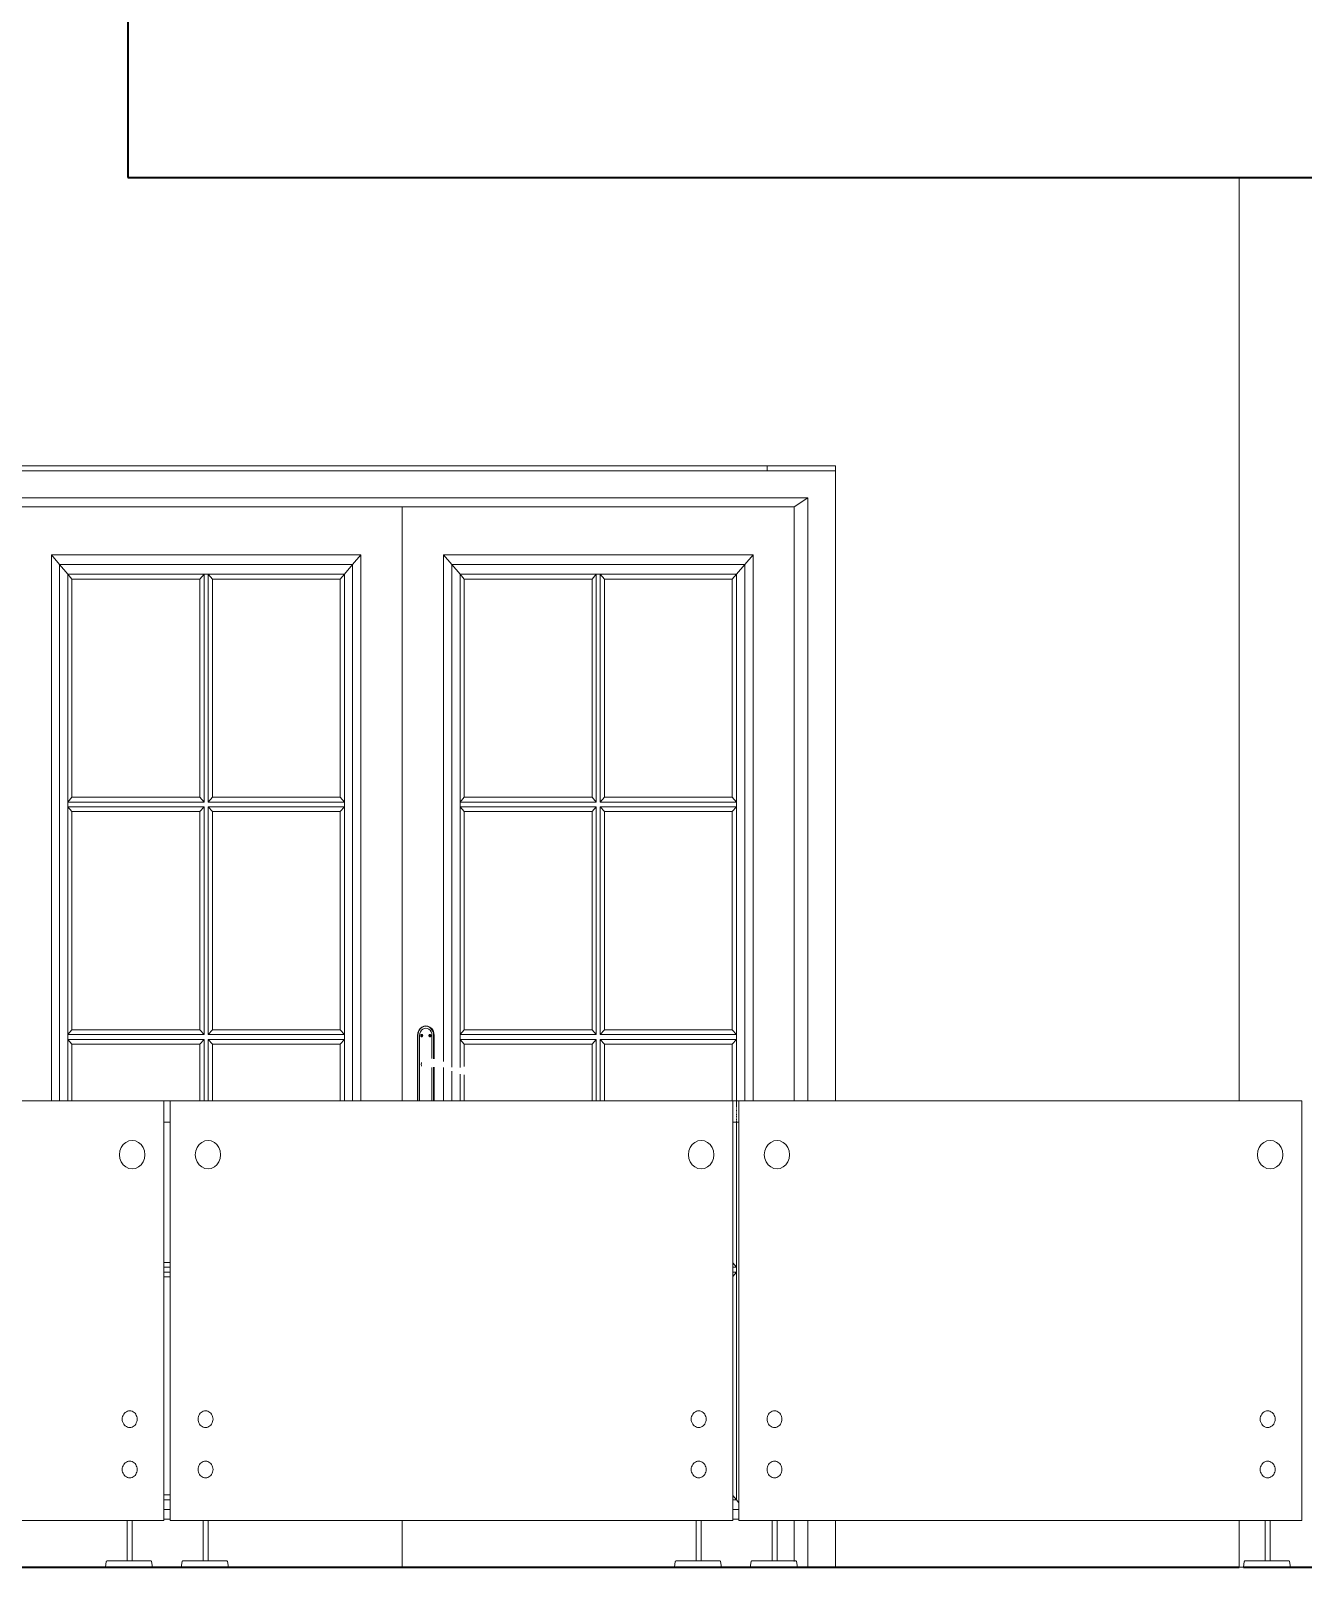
# Model space of a CAD drawing. Header units: inches. Extents: x 136316 to 155547, y -21384 to -17606.
# Drawn here: x 155107.8 to 155204.9, y -20323.5 to -20206.3 of the extents above; entities that cross this region are included whole.
import ezdxf

# ---------------------------------------------------------------- set-up
doc = ezdxf.new("R2010")
doc.units = ezdxf.units.IN
doc.header["$LTSCALE"] = 0.5
doc.header["$MEASUREMENT"] = 0
for name, color, linetype, lineweight in [('PARAPET', 50, 'Continuous', 13), ('wall', 1, 'Continuous', 40), ('window', 4, 'Continuous', 13)]:
    doc.layers.add(name, color=color, linetype=linetype, lineweight=lineweight)

msp = doc.modelspace()

# ---------------------------------------------------------------- linework, layer by layer
at = {"layer": 'PARAPET'}
msp.add_line((155200.03, -20287.93), (155200.03, -20217.52), dxfattribs=at)
at = {"layer": 'wall'}
for p, q in [((155115.26, -20203.52), (155115.26, -20217.52)), ((155115.26, -20217.52), (155350.26, -20217.52)), ((155106.27, -20323.52), (155113.54, -20323.52)), ((155113.54, -20323.52), (155122.93, -20323.52)), ((155122.93, -20323.52), (155136.18, -20323.52)), ((155136.18, -20323.52), (155156.94, -20323.52)), ((155156.94, -20323.52), (155166.33, -20323.52)), ((155166.33, -20323.52), (155167.11, -20323.52)), ((155167.11, -20323.52), (155169.22, -20323.52)), ((155169.22, -20323.52), (155200.03, -20323.52)), ((155200.34, -20323.52), (155217.85, -20323.52)), ((155203.94, -20323.52), (155205.03, -20323.52))]:
    msp.add_line(p, q, dxfattribs=at)
at = {"layer": 'window'}
for p, q in [((155073.22, -20239.52), (155169.22, -20239.52)), ((155073.22, -20239.88), (155169.22, -20239.88)), ((155164.03, -20239.88), (155164.03, -20239.52)), ((155169.22, -20239.88), (155169.22, -20239.52)), ((155169.22, -20287.93), (155169.22, -20239.88)), ((155167.11, -20241.94), (155075.34, -20241.94)), ((155076.36, -20242.63), (155166.09, -20242.63)), ((155136.18, -20287.93), (155136.18, -20242.63)), ((155167.11, -20241.94), (155166.09, -20242.63)), ((155166.09, -20242.63), (155166.09, -20287.93)), ((155167.11, -20287.93), (155167.11, -20241.94)), ((155109.42, -20246.3), (155109.42, -20287.93)), ((155133.03, -20246.3), (155109.42, -20246.3)), ((155109.42, -20246.3), (155110.05, -20247.04)), ((155133.03, -20246.3), (155132.4, -20247.04)), ((155133.03, -20287.93), (155133.03, -20246.3)), ((155139.33, -20246.3), (155139.33, -20284.95)), ((155162.94, -20246.3), (155139.33, -20246.3)), ((155139.33, -20246.3), (155139.96, -20247.04)), ((155162.94, -20246.3), (155162.31, -20247.04)), ((155162.94, -20287.93), (155162.94, -20246.3)), ((155110.05, -20247.04), (155110.05, -20287.93)), ((155132.4, -20247.04), (155110.05, -20247.04)), ((155110.05, -20247.04), (155110.68, -20247.77)), ((155132.4, -20247.04), (155131.77, -20247.77)), ((155132.4, -20247.04), (155132.4, -20287.93)), ((155139.96, -20247.04), (155139.96, -20285.37)), ((155162.31, -20247.04), (155139.96, -20247.04)), ((155139.96, -20247.04), (155140.59, -20247.77)), ((155162.31, -20247.04), (155161.68, -20247.77)), ((155162.31, -20247.04), (155162.31, -20287.93)), ((155110.68, -20247.77), (155110.68, -20287.93)), ((155110.68, -20247.77), (155131.77, -20247.77)), ((155110.99, -20248.14), (155110.68, -20247.77)), ((155110.99, -20248.14), (155110.99, -20264.78)), ((155120.75, -20248.14), (155110.99, -20248.14)), ((155120.75, -20248.14), (155121.07, -20247.77)), ((155120.75, -20264.78), (155120.75, -20248.14)), ((155121.07, -20247.77), (155121.07, -20265.15)), ((155121.38, -20265.15), (155121.38, -20247.77)), ((155121.38, -20247.77), (155121.7, -20248.14)), ((155131.46, -20248.14), (155121.7, -20248.14)), ((155121.7, -20248.14), (155121.7, -20264.78)), ((155131.46, -20248.14), (155131.77, -20247.77)), ((155131.46, -20264.78), (155131.46, -20248.14)), ((155131.77, -20287.93), (155131.77, -20247.77)), ((155140.59, -20247.77), (155140.59, -20285.4)), ((155140.59, -20247.77), (155161.68, -20247.77)), ((155140.9, -20248.14), (155140.59, -20247.77)), ((155140.9, -20248.14), (155140.9, -20264.78)), ((155150.66, -20248.14), (155140.9, -20248.14)), ((155150.66, -20248.14), (155150.97, -20247.77)), ((155150.66, -20264.78), (155150.66, -20248.14)), ((155150.97, -20247.77), (155150.97, -20265.15)), ((155151.29, -20265.15), (155151.29, -20247.77)), ((155151.29, -20247.77), (155151.6, -20248.14)), ((155161.36, -20248.14), (155151.6, -20248.14)), ((155151.6, -20248.14), (155151.6, -20264.78)), ((155161.36, -20248.14), (155161.68, -20247.77)), ((155161.36, -20264.78), (155161.36, -20248.14)), ((155161.68, -20287.94), (155161.68, -20247.77)), ((155110.68, -20265.15), (155110.99, -20264.78)), ((155121.07, -20265.15), (155110.68, -20265.15)), ((155110.99, -20264.78), (155120.75, -20264.78)), ((155121.07, -20265.15), (155120.75, -20264.78)), ((155121.7, -20264.78), (155121.38, -20265.15)), ((155131.77, -20265.15), (155121.38, -20265.15)), ((155121.7, -20264.78), (155131.46, -20264.78)), ((155131.46, -20264.78), (155131.77, -20265.15)), ((155140.59, -20265.15), (155140.9, -20264.78)), ((155150.97, -20265.15), (155140.59, -20265.15)), ((155140.9, -20264.78), (155150.66, -20264.78)), ((155150.97, -20265.15), (155150.66, -20264.78)), ((155151.6, -20264.78), (155151.29, -20265.15)), ((155161.68, -20265.15), (155151.29, -20265.15)), ((155151.6, -20264.78), (155161.36, -20264.78)), ((155161.36, -20264.78), (155161.68, -20265.15)), ((155110.68, -20265.51), (155121.07, -20265.51)), ((155110.99, -20265.88), (155110.68, -20265.51)), ((155120.75, -20265.88), (155110.99, -20265.88)), ((155110.99, -20265.88), (155110.99, -20282.52)), ((155120.75, -20265.88), (155121.07, -20265.51)), ((155120.75, -20282.52), (155120.75, -20265.88)), ((155121.07, -20265.51), (155121.07, -20282.89)), ((155121.38, -20282.89), (155121.38, -20265.51)), ((155121.38, -20265.51), (155131.77, -20265.51)), ((155121.38, -20265.51), (155121.7, -20265.88)), ((155121.7, -20265.88), (155121.7, -20282.52)), ((155131.46, -20265.88), (155121.7, -20265.88)), ((155131.77, -20265.51), (155131.46, -20265.88)), ((155131.46, -20282.52), (155131.46, -20265.88)), ((155140.59, -20265.51), (155150.97, -20265.51)), ((155140.9, -20265.88), (155140.59, -20265.51)), ((155150.66, -20265.88), (155140.9, -20265.88)), ((155140.9, -20265.88), (155140.9, -20282.52)), ((155150.66, -20265.88), (155150.97, -20265.51)), ((155150.66, -20282.52), (155150.66, -20265.88)), ((155150.97, -20265.51), (155150.97, -20282.89)), ((155151.29, -20282.89), (155151.29, -20265.51)), ((155151.29, -20265.51), (155161.68, -20265.51)), ((155151.29, -20265.51), (155151.6, -20265.88)), ((155151.6, -20265.88), (155151.6, -20282.52)), ((155161.36, -20265.88), (155151.6, -20265.88)), ((155161.68, -20265.51), (155161.36, -20265.88)), ((155161.36, -20282.52), (155161.36, -20265.88)), ((155110.68, -20282.89), (155110.99, -20282.52)), ((155110.99, -20282.52), (155120.75, -20282.52)), ((155121.07, -20282.89), (155120.75, -20282.52)), ((155121.7, -20282.52), (155121.38, -20282.89)), ((155121.7, -20282.52), (155131.46, -20282.52)), ((155131.46, -20282.52), (155131.77, -20282.89)), ((155137.35, -20282.95), (155137.37, -20282.76)), ((155137.37, -20282.76), (155137.44, -20282.58)), ((155137.38, -20282.95), (155137.4, -20282.77)), ((155137.4, -20282.77), (155137.46, -20282.6)), ((155137.44, -20282.58), (155137.54, -20282.43)), ((155137.46, -20282.6), (155137.56, -20282.46)), ((155137.51, -20282.96), (155137.53, -20282.81)), ((155137.53, -20282.81), (155137.57, -20282.68)), ((155137.54, -20282.43), (155137.67, -20282.31)), ((155137.56, -20282.46), (155137.68, -20282.35)), ((155137.57, -20282.68), (155137.65, -20282.56)), ((155137.65, -20282.56), (155137.75, -20282.47)), ((155137.67, -20282.31), (155137.82, -20282.24)), ((155137.68, -20282.35), (155137.83, -20282.28)), ((155137.75, -20282.47), (155137.86, -20282.42)), ((155137.82, -20282.24), (155137.98, -20282.22)), ((155137.83, -20282.28), (155137.98, -20282.25)), ((155137.86, -20282.42), (155137.98, -20282.4)), ((155137.98, -20282.22), (155138.14, -20282.24)), ((155137.98, -20282.25), (155138.14, -20282.28)), ((155137.98, -20282.4), (155138.1, -20282.42)), ((155138.1, -20282.42), (155138.22, -20282.47)), ((155138.14, -20282.24), (155138.3, -20282.31)), ((155138.14, -20282.28), (155138.28, -20282.35)), ((155138.22, -20282.47), (155138.31, -20282.56)), ((155138.28, -20282.35), (155138.4, -20282.46)), ((155138.3, -20282.31), (155138.43, -20282.43)), ((155138.31, -20282.56), (155138.39, -20282.68)), ((155138.39, -20282.68), (155138.44, -20282.81)), ((155138.4, -20282.46), (155138.5, -20282.6)), ((155138.43, -20282.43), (155138.53, -20282.58)), ((155138.44, -20282.81), (155138.45, -20282.96)), ((155138.5, -20282.6), (155138.56, -20282.77)), ((155138.53, -20282.58), (155138.59, -20282.76)), ((155138.56, -20282.77), (155138.58, -20282.95)), ((155138.59, -20282.76), (155138.61, -20282.95)), ((155140.59, -20282.89), (155140.9, -20282.52)), ((155140.9, -20282.52), (155150.66, -20282.52)), ((155150.97, -20282.89), (155150.66, -20282.52)), ((155151.6, -20282.52), (155151.29, -20282.89)), ((155151.6, -20282.52), (155161.36, -20282.52)), ((155161.36, -20282.52), (155161.68, -20282.89)), ((155121.07, -20282.89), (155110.68, -20282.89)), ((155110.68, -20283.25), (155121.07, -20283.25)), ((155110.99, -20283.62), (155110.68, -20283.25)), ((155120.75, -20283.62), (155110.99, -20283.62)), ((155110.99, -20283.62), (155110.99, -20287.93)), ((155121.07, -20283.25), (155120.75, -20283.62)), ((155120.75, -20287.93), (155120.75, -20283.62)), ((155121.07, -20283.25), (155121.07, -20287.93)), ((155131.77, -20282.89), (155121.38, -20282.89)), ((155121.38, -20287.93), (155121.38, -20283.25)), ((155121.38, -20283.25), (155131.77, -20283.25)), ((155121.38, -20283.25), (155121.7, -20283.62)), ((155121.7, -20283.62), (155121.7, -20287.93)), ((155131.46, -20283.62), (155121.7, -20283.62)), ((155131.46, -20283.62), (155131.77, -20283.25)), ((155131.46, -20287.93), (155131.46, -20283.62)), ((155137.35, -20287.93), (155137.35, -20282.95)), ((155137.38, -20287.93), (155137.38, -20282.95)), ((155137.51, -20287.93), (155137.51, -20282.96)), ((155137.59, -20282.94), (155137.6, -20282.92)), ((155137.59, -20282.96), (155137.59, -20282.94)), ((155137.59, -20282.99), (155137.59, -20282.96)), ((155137.6, -20283.01), (155137.59, -20282.99)), ((155137.6, -20282.92), (155137.61, -20282.9)), ((155137.61, -20283.03), (155137.6, -20283.01)), ((155137.61, -20282.9), (155137.63, -20282.88)), ((155137.61, -20282.9), (155137.66, -20282.96)), ((155137.67, -20282.96), (155137.61, -20282.9)), ((155137.66, -20282.96), (155137.61, -20283.02)), ((155137.67, -20282.97), (155137.61, -20283.03)), ((155137.63, -20283.04), (155137.61, -20283.03)), ((155137.63, -20282.88), (155137.65, -20282.87)), ((155137.65, -20283.05), (155137.63, -20283.04)), ((155137.65, -20282.87), (155137.67, -20282.87)), ((155137.67, -20283.05), (155137.65, -20283.05)), ((155137.67, -20282.87), (155137.69, -20282.87)), ((155137.72, -20282.9), (155137.67, -20282.96)), ((155137.72, -20282.9), (155137.67, -20282.96)), ((155137.72, -20283.02), (155137.67, -20282.96)), ((155137.67, -20282.97), (155137.72, -20283.03)), ((155137.69, -20283.05), (155137.67, -20283.05)), ((155137.69, -20282.87), (155137.71, -20282.88)), ((155137.71, -20283.04), (155137.69, -20283.05)), ((155137.71, -20282.88), (155137.72, -20282.9)), ((155137.72, -20283.03), (155137.71, -20283.04)), ((155137.72, -20282.9), (155137.73, -20282.92)), ((155137.73, -20283.01), (155137.72, -20283.03)), ((155137.72, -20283.03), (155137.72, -20283.03)), ((155137.73, -20282.92), (155137.74, -20282.94)), ((155137.74, -20282.99), (155137.73, -20283.01)), ((155137.74, -20282.94), (155137.75, -20282.96)), ((155137.75, -20282.96), (155137.74, -20282.99)), ((155138.22, -20282.94), (155138.23, -20282.92)), ((155138.22, -20282.96), (155138.22, -20282.94)), ((155138.22, -20282.99), (155138.22, -20282.96)), ((155138.23, -20283.01), (155138.22, -20282.99)), ((155138.23, -20282.92), (155138.24, -20282.9)), ((155138.24, -20283.02), (155138.23, -20283.01)), ((155138.24, -20282.9), (155138.26, -20282.88)), ((155138.24, -20282.9), (155138.24, -20282.9)), ((155138.24, -20282.9), (155138.29, -20282.96)), ((155138.3, -20282.96), (155138.24, -20282.9)), ((155138.29, -20282.96), (155138.24, -20283.02)), ((155138.3, -20282.97), (155138.24, -20283.03)), ((155138.24, -20283.03), (155138.24, -20283.02)), ((155138.26, -20283.04), (155138.24, -20283.03)), ((155138.26, -20282.88), (155138.28, -20282.87)), ((155138.28, -20283.05), (155138.26, -20283.04)), ((155138.28, -20282.87), (155138.3, -20282.87)), ((155138.3, -20283.05), (155138.28, -20283.05)), ((155138.3, -20282.87), (155138.32, -20282.87)), ((155138.35, -20282.9), (155138.3, -20282.96)), ((155138.35, -20282.9), (155138.3, -20282.96)), ((155138.35, -20283.02), (155138.3, -20282.96)), ((155138.3, -20282.97), (155138.35, -20283.03)), ((155138.32, -20283.05), (155138.3, -20283.05)), ((155138.32, -20282.87), (155138.34, -20282.88)), ((155138.34, -20283.04), (155138.32, -20283.05)), ((155138.34, -20282.88), (155138.35, -20282.9)), ((155138.35, -20283.03), (155138.34, -20283.04)), ((155138.35, -20282.9), (155138.35, -20282.9)), ((155138.35, -20282.9), (155138.36, -20282.92)), ((155138.36, -20283.01), (155138.35, -20283.03)), ((155138.36, -20282.92), (155138.37, -20282.94)), ((155138.37, -20282.99), (155138.36, -20283.01)), ((155138.37, -20282.94), (155138.37, -20282.96)), ((155138.37, -20282.96), (155138.37, -20282.99)), ((155138.45, -20282.96), (155138.45, -20284.72)), ((155138.58, -20282.95), (155138.58, -20284.73)), ((155138.61, -20282.95), (155138.61, -20284.74)), ((155150.97, -20282.89), (155140.59, -20282.89)), ((155140.59, -20283.25), (155150.97, -20283.25)), ((155140.9, -20283.62), (155140.59, -20283.25)), ((155150.66, -20283.62), (155140.9, -20283.62)), ((155140.9, -20283.62), (155140.9, -20285.32)), ((155150.97, -20283.25), (155150.66, -20283.62)), ((155150.66, -20287.93), (155150.66, -20283.62)), ((155150.97, -20283.25), (155150.97, -20287.93)), ((155161.68, -20282.89), (155151.29, -20282.89)), ((155151.29, -20287.93), (155151.29, -20283.25)), ((155151.29, -20283.25), (155161.68, -20283.25)), ((155151.29, -20283.25), (155151.6, -20283.62)), ((155151.6, -20283.62), (155151.6, -20287.93)), ((155161.36, -20283.62), (155151.6, -20283.62)), ((155161.36, -20283.62), (155161.68, -20283.25)), ((155161.36, -20287.93), (155161.36, -20283.62)), ((155137.65, -20285.05), (155137.63, -20285.16)), ((155137.63, -20285.16), (155137.65, -20285.26)), ((155137.66, -20285.02), (155137.65, -20285.05)), ((155137.65, -20285.26), (155137.66, -20285.29)), ((155138.45, -20285.41), (155138.45, -20287.93)), ((155138.58, -20285.37), (155138.58, -20287.93)), ((155138.61, -20285.36), (155138.61, -20287.93)), ((155139.33, -20285.41), (155139.33, -20287.93)), ((155139.96, -20285.69), (155139.96, -20287.93)), ((155140.59, -20285.91), (155140.59, -20287.93)), ((155140.9, -20285.95), (155140.9, -20287.93)), ((155075.07, -20287.93), (155117.99, -20287.93)), ((155117.99, -20287.93), (155117.99, -20319.94)), ((155118.47, -20287.94), (155117.99, -20287.94)), ((155118.47, -20287.93), (155161.39, -20287.93)), ((155118.47, -20319.94), (155118.47, -20287.93)), ((155161.39, -20287.93), (155161.39, -20319.94)), ((155161.87, -20287.94), (155161.39, -20287.94)), ((155161.68, -20288.05), (155161.68, -20287.95)), ((155161.68, -20288.14), (155161.68, -20288.08)), ((155161.68, -20288.26), (155161.68, -20288.18)), ((155161.68, -20288.39), (155161.68, -20288.3)), ((155161.68, -20288.49), (155161.68, -20288.44)), ((155161.68, -20288.59), (155161.68, -20288.54)), ((155161.68, -20288.7), (155161.68, -20288.65)), ((155161.87, -20287.93), (155204.79, -20287.93)), ((155161.87, -20319.94), (155161.87, -20287.93)), ((155204.79, -20287.93), (155204.79, -20319.94)), ((155118.47, -20289.56), (155117.99, -20289.56)), ((155161.87, -20289.56), (155161.39, -20289.56)), ((155161.68, -20288.81), (155161.68, -20288.75)), ((155161.68, -20288.91), (155161.68, -20288.86)), ((155161.68, -20289.06), (155161.68, -20288.96)), ((155161.68, -20289.16), (155161.68, -20289.11)), ((155161.68, -20289.29), (155161.68, -20289.2)), ((155161.68, -20289.4), (155161.68, -20289.33)), ((155161.68, -20289.5), (155161.68, -20289.43)), ((155161.68, -20318.37), (155161.68, -20289.52)), ((155115.1, -20291.11), (155115.34, -20291)), ((155115.34, -20291), (155115.59, -20290.96)), ((155115.84, -20291), (155115.59, -20290.96)), ((155115.84, -20291), (155116.07, -20291.11)), ((155120.89, -20291.11), (155121.12, -20291)), ((155121.12, -20291), (155121.37, -20290.96)), ((155121.62, -20291), (155121.37, -20290.96)), ((155121.62, -20291), (155121.85, -20291.11)), ((155158.5, -20291.11), (155158.74, -20291)), ((155158.74, -20291), (155158.99, -20290.96)), ((155159.24, -20291), (155158.99, -20290.96)), ((155159.24, -20291), (155159.47, -20291.11)), ((155164.29, -20291.11), (155164.52, -20291)), ((155164.52, -20291), (155164.77, -20290.96)), ((155165.02, -20291), (155164.77, -20290.96)), ((155165.02, -20291), (155165.25, -20291.11)), ((155201.9, -20291.11), (155202.14, -20291)), ((155202.14, -20291), (155202.39, -20290.96)), ((155202.64, -20291), (155202.39, -20290.96)), ((155202.64, -20291), (155202.87, -20291.11)), ((155114.65, -20291.76), (155114.62, -20292.05)), ((155114.62, -20292.05), (155114.65, -20292.33)), ((155114.65, -20291.76), (155114.75, -20291.5)), ((155114.75, -20291.5), (155114.9, -20291.28)), ((155114.9, -20291.28), (155115.1, -20291.11)), ((155116.27, -20291.28), (155116.07, -20291.11)), ((155116.27, -20291.28), (155116.42, -20291.5)), ((155116.52, -20291.76), (155116.42, -20291.5)), ((155116.52, -20291.76), (155116.55, -20292.05)), ((155116.52, -20292.33), (155116.55, -20292.05)), ((155120.44, -20291.76), (155120.4, -20292.05)), ((155120.4, -20292.05), (155120.44, -20292.33)), ((155120.44, -20291.76), (155120.53, -20291.5)), ((155120.53, -20291.5), (155120.69, -20291.28)), ((155120.69, -20291.28), (155120.89, -20291.11)), ((155122.05, -20291.28), (155121.85, -20291.11)), ((155122.05, -20291.28), (155122.2, -20291.5)), ((155122.3, -20291.76), (155122.2, -20291.5)), ((155122.3, -20291.76), (155122.33, -20292.05)), ((155122.3, -20292.33), (155122.33, -20292.05)), ((155158.05, -20291.76), (155158.02, -20292.05)), ((155158.02, -20292.05), (155158.05, -20292.33)), ((155158.05, -20291.76), (155158.15, -20291.5)), ((155158.15, -20291.5), (155158.3, -20291.28)), ((155158.3, -20291.28), (155158.5, -20291.11)), ((155159.67, -20291.28), (155159.47, -20291.11)), ((155159.67, -20291.28), (155159.82, -20291.5)), ((155159.92, -20291.76), (155159.82, -20291.5)), ((155159.92, -20291.76), (155159.95, -20292.05)), ((155159.92, -20292.33), (155159.95, -20292.05)), ((155163.84, -20291.76), (155163.8, -20292.05)), ((155163.8, -20292.05), (155163.84, -20292.33)), ((155163.84, -20291.76), (155163.93, -20291.5)), ((155163.93, -20291.5), (155164.09, -20291.28)), ((155164.09, -20291.28), (155164.29, -20291.11)), ((155165.45, -20291.28), (155165.25, -20291.11)), ((155165.45, -20291.28), (155165.6, -20291.5)), ((155165.7, -20291.76), (155165.6, -20291.5)), ((155165.7, -20291.76), (155165.73, -20292.05)), ((155165.7, -20292.33), (155165.73, -20292.05)), ((155201.45, -20291.76), (155201.42, -20292.05)), ((155201.42, -20292.05), (155201.45, -20292.33)), ((155201.45, -20291.76), (155201.55, -20291.5)), ((155201.55, -20291.5), (155201.7, -20291.28)), ((155201.7, -20291.28), (155201.9, -20291.11)), ((155203.07, -20291.28), (155202.87, -20291.11)), ((155203.07, -20291.28), (155203.22, -20291.5)), ((155203.32, -20291.76), (155203.22, -20291.5)), ((155203.32, -20291.76), (155203.35, -20292.05)), ((155203.32, -20292.33), (155203.35, -20292.05)), ((155114.75, -20292.59), (155114.65, -20292.33)), ((155114.9, -20292.81), (155114.75, -20292.59)), ((155114.9, -20292.81), (155115.1, -20292.98)), ((155115.1, -20292.98), (155115.34, -20293.09)), ((155115.34, -20293.09), (155115.59, -20293.13)), ((155115.59, -20293.13), (155115.84, -20293.09)), ((155115.84, -20293.09), (155116.07, -20292.98)), ((155116.07, -20292.98), (155116.27, -20292.81)), ((155116.42, -20292.59), (155116.27, -20292.81)), ((155116.52, -20292.33), (155116.42, -20292.59)), ((155120.53, -20292.59), (155120.44, -20292.33)), ((155120.69, -20292.81), (155120.53, -20292.59)), ((155120.69, -20292.81), (155120.89, -20292.98)), ((155120.89, -20292.98), (155121.12, -20293.09)), ((155121.12, -20293.09), (155121.37, -20293.13)), ((155121.37, -20293.13), (155121.62, -20293.09)), ((155121.62, -20293.09), (155121.85, -20292.98)), ((155121.85, -20292.98), (155122.05, -20292.81)), ((155122.2, -20292.59), (155122.05, -20292.81)), ((155122.3, -20292.33), (155122.2, -20292.59)), ((155158.15, -20292.59), (155158.05, -20292.33)), ((155158.3, -20292.81), (155158.15, -20292.59)), ((155158.3, -20292.81), (155158.5, -20292.98)), ((155158.5, -20292.98), (155158.74, -20293.09)), ((155158.74, -20293.09), (155158.99, -20293.13)), ((155158.99, -20293.13), (155159.24, -20293.09)), ((155159.24, -20293.09), (155159.47, -20292.98)), ((155159.47, -20292.98), (155159.67, -20292.81)), ((155159.82, -20292.59), (155159.67, -20292.81)), ((155159.92, -20292.33), (155159.82, -20292.59)), ((155163.93, -20292.59), (155163.84, -20292.33)), ((155164.09, -20292.81), (155163.93, -20292.59)), ((155164.09, -20292.81), (155164.29, -20292.98)), ((155164.29, -20292.98), (155164.52, -20293.09)), ((155164.52, -20293.09), (155164.77, -20293.13)), ((155164.77, -20293.13), (155165.02, -20293.09)), ((155165.02, -20293.09), (155165.25, -20292.98)), ((155165.25, -20292.98), (155165.45, -20292.81)), ((155165.6, -20292.59), (155165.45, -20292.81)), ((155165.7, -20292.33), (155165.6, -20292.59)), ((155201.55, -20292.59), (155201.45, -20292.33)), ((155201.7, -20292.81), (155201.55, -20292.59)), ((155201.7, -20292.81), (155201.9, -20292.98)), ((155201.9, -20292.98), (155202.14, -20293.09)), ((155202.14, -20293.09), (155202.39, -20293.13)), ((155202.39, -20293.13), (155202.64, -20293.09)), ((155202.64, -20293.09), (155202.87, -20292.98)), ((155202.87, -20292.98), (155203.07, -20292.81)), ((155203.22, -20292.59), (155203.07, -20292.81)), ((155203.32, -20292.33), (155203.22, -20292.59)), ((155117.99, -20300.26), (155118.47, -20300.26)), ((155161.68, -20300.63), (155161.39, -20300.29)), ((155118.47, -20300.63), (155117.99, -20300.63)), ((155117.99, -20301), (155118.47, -20301)), ((155118.47, -20301.36), (155117.99, -20301.36)), ((155161.68, -20300.63), (155161.39, -20300.63)), ((155161.39, -20301), (155161.68, -20301)), ((155161.68, -20301), (155161.39, -20301.33)), ((155114.83, -20312.12), (155114.85, -20312.02)), ((155114.83, -20312.12), (155114.83, -20312.22)), ((155114.89, -20311.93), (155114.85, -20312.02)), ((155114.94, -20311.84), (155114.89, -20311.93)), ((155114.99, -20311.76), (155114.94, -20311.84)), ((155115.06, -20311.7), (155114.99, -20311.76)), ((155115.14, -20311.65), (155115.06, -20311.7)), ((155115.22, -20311.61), (155115.14, -20311.65)), ((155115.22, -20311.61), (155115.31, -20311.58)), ((155115.31, -20311.58), (155115.4, -20311.58)), ((155115.49, -20311.58), (155115.4, -20311.58)), ((155115.57, -20311.61), (155115.49, -20311.58)), ((155115.65, -20311.65), (155115.57, -20311.61)), ((155115.65, -20311.65), (155115.73, -20311.7)), ((155115.8, -20311.76), (155115.73, -20311.7)), ((155115.86, -20311.84), (155115.8, -20311.76)), ((155115.9, -20311.93), (155115.86, -20311.84)), ((155115.94, -20312.02), (155115.9, -20311.93)), ((155115.96, -20312.12), (155115.94, -20312.02)), ((155115.97, -20312.22), (155115.96, -20312.12)), ((155120.62, -20312.12), (155120.61, -20312.22)), ((155120.62, -20312.12), (155120.64, -20312.02)), ((155120.67, -20311.93), (155120.64, -20312.02)), ((155120.72, -20311.84), (155120.67, -20311.93)), ((155120.78, -20311.76), (155120.72, -20311.84)), ((155120.84, -20311.7), (155120.78, -20311.76)), ((155120.92, -20311.65), (155120.84, -20311.7)), ((155121, -20311.61), (155120.92, -20311.65)), ((155121, -20311.61), (155121.09, -20311.58)), ((155121.09, -20311.58), (155121.18, -20311.58)), ((155121.27, -20311.58), (155121.18, -20311.58)), ((155121.36, -20311.61), (155121.27, -20311.58)), ((155121.44, -20311.65), (155121.36, -20311.61)), ((155121.44, -20311.65), (155121.51, -20311.7)), ((155121.58, -20311.76), (155121.51, -20311.7)), ((155121.64, -20311.84), (155121.58, -20311.76)), ((155121.69, -20311.93), (155121.64, -20311.84)), ((155121.72, -20312.02), (155121.69, -20311.93)), ((155121.74, -20312.12), (155121.72, -20312.02)), ((155121.75, -20312.22), (155121.74, -20312.12)), ((155158.23, -20312.12), (155158.25, -20312.02)), ((155158.23, -20312.12), (155158.23, -20312.22)), ((155158.29, -20311.93), (155158.25, -20312.02)), ((155158.34, -20311.84), (155158.29, -20311.93)), ((155158.39, -20311.76), (155158.34, -20311.84)), ((155158.46, -20311.7), (155158.39, -20311.76)), ((155158.54, -20311.65), (155158.46, -20311.7)), ((155158.62, -20311.61), (155158.54, -20311.65)), ((155158.62, -20311.61), (155158.71, -20311.58)), ((155158.71, -20311.58), (155158.8, -20311.58)), ((155158.88, -20311.58), (155158.8, -20311.58)), ((155158.97, -20311.61), (155158.88, -20311.58)), ((155159.05, -20311.65), (155158.97, -20311.61)), ((155159.05, -20311.65), (155159.13, -20311.7)), ((155159.2, -20311.76), (155159.13, -20311.7)), ((155159.26, -20311.84), (155159.2, -20311.76)), ((155159.3, -20311.93), (155159.26, -20311.84)), ((155159.34, -20312.02), (155159.3, -20311.93)), ((155159.36, -20312.12), (155159.34, -20312.02)), ((155159.37, -20312.22), (155159.36, -20312.12)), ((155164.02, -20312.12), (155164.01, -20312.22)), ((155164.02, -20312.12), (155164.04, -20312.02)), ((155164.07, -20311.93), (155164.04, -20312.02)), ((155164.12, -20311.84), (155164.07, -20311.93)), ((155164.18, -20311.76), (155164.12, -20311.84)), ((155164.24, -20311.7), (155164.18, -20311.76)), ((155164.32, -20311.65), (155164.24, -20311.7)), ((155164.4, -20311.61), (155164.32, -20311.65)), ((155164.4, -20311.61), (155164.49, -20311.58)), ((155164.49, -20311.58), (155164.58, -20311.58)), ((155164.67, -20311.58), (155164.58, -20311.58)), ((155164.76, -20311.61), (155164.67, -20311.58)), ((155164.84, -20311.65), (155164.76, -20311.61)), ((155164.84, -20311.65), (155164.91, -20311.7)), ((155164.98, -20311.76), (155164.91, -20311.7)), ((155165.04, -20311.84), (155164.98, -20311.76)), ((155165.09, -20311.93), (155165.04, -20311.84)), ((155165.12, -20312.02), (155165.09, -20311.93)), ((155165.14, -20312.12), (155165.12, -20312.02)), ((155165.15, -20312.22), (155165.14, -20312.12)), ((155201.63, -20312.12), (155201.65, -20312.02)), ((155201.63, -20312.12), (155201.63, -20312.22)), ((155201.69, -20311.93), (155201.65, -20312.02)), ((155201.74, -20311.84), (155201.69, -20311.93)), ((155201.79, -20311.76), (155201.74, -20311.84)), ((155201.86, -20311.7), (155201.79, -20311.76)), ((155201.94, -20311.65), (155201.86, -20311.7)), ((155202.02, -20311.61), (155201.94, -20311.65)), ((155202.02, -20311.61), (155202.11, -20311.58)), ((155202.11, -20311.58), (155202.2, -20311.58)), ((155202.28, -20311.58), (155202.2, -20311.58)), ((155202.37, -20311.61), (155202.28, -20311.58)), ((155202.45, -20311.65), (155202.37, -20311.61)), ((155202.45, -20311.65), (155202.53, -20311.7)), ((155202.6, -20311.76), (155202.53, -20311.7)), ((155202.66, -20311.84), (155202.6, -20311.76)), ((155202.7, -20311.93), (155202.66, -20311.84)), ((155202.74, -20312.02), (155202.7, -20311.93)), ((155202.76, -20312.12), (155202.74, -20312.02)), ((155202.77, -20312.22), (155202.76, -20312.12)), ((155114.83, -20312.22), (155114.83, -20312.32)), ((155114.83, -20312.32), (155114.85, -20312.41)), ((155114.85, -20312.41), (155114.89, -20312.51)), ((155114.89, -20312.51), (155114.94, -20312.59)), ((155114.94, -20312.59), (155114.99, -20312.67)), ((155114.99, -20312.67), (155115.06, -20312.73)), ((155115.14, -20312.79), (155115.06, -20312.73)), ((155115.22, -20312.82), (155115.14, -20312.79)), ((155115.31, -20312.85), (155115.22, -20312.82)), ((155115.4, -20312.86), (155115.31, -20312.85)), ((155115.4, -20312.86), (155115.49, -20312.85)), ((155115.57, -20312.82), (155115.49, -20312.85)), ((155115.57, -20312.82), (155115.65, -20312.79)), ((155115.65, -20312.79), (155115.73, -20312.73)), ((155115.73, -20312.73), (155115.8, -20312.67)), ((155115.8, -20312.67), (155115.86, -20312.59)), ((155115.86, -20312.59), (155115.9, -20312.51)), ((155115.9, -20312.51), (155115.94, -20312.41)), ((155115.94, -20312.41), (155115.96, -20312.32)), ((155115.96, -20312.32), (155115.97, -20312.22)), ((155120.61, -20312.22), (155120.62, -20312.32)), ((155120.62, -20312.32), (155120.64, -20312.41)), ((155120.64, -20312.41), (155120.67, -20312.51)), ((155120.67, -20312.51), (155120.72, -20312.59)), ((155120.72, -20312.59), (155120.78, -20312.67)), ((155120.78, -20312.67), (155120.84, -20312.73)), ((155120.92, -20312.79), (155120.84, -20312.73)), ((155121, -20312.82), (155120.92, -20312.79)), ((155121.09, -20312.85), (155121, -20312.82)), ((155121.18, -20312.86), (155121.09, -20312.85)), ((155121.18, -20312.86), (155121.27, -20312.85)), ((155121.36, -20312.82), (155121.27, -20312.85)), ((155121.36, -20312.82), (155121.44, -20312.79)), ((155121.44, -20312.79), (155121.51, -20312.73)), ((155121.51, -20312.73), (155121.58, -20312.67)), ((155121.58, -20312.67), (155121.64, -20312.59)), ((155121.64, -20312.59), (155121.69, -20312.51)), ((155121.69, -20312.51), (155121.72, -20312.41)), ((155121.72, -20312.41), (155121.74, -20312.32)), ((155121.74, -20312.32), (155121.75, -20312.22)), ((155158.23, -20312.22), (155158.23, -20312.32)), ((155158.23, -20312.32), (155158.25, -20312.41)), ((155158.25, -20312.41), (155158.29, -20312.51)), ((155158.29, -20312.51), (155158.34, -20312.59)), ((155158.34, -20312.59), (155158.39, -20312.67)), ((155158.39, -20312.67), (155158.46, -20312.73)), ((155158.54, -20312.79), (155158.46, -20312.73)), ((155158.62, -20312.82), (155158.54, -20312.79)), ((155158.71, -20312.85), (155158.62, -20312.82)), ((155158.8, -20312.86), (155158.71, -20312.85)), ((155158.8, -20312.86), (155158.88, -20312.85)), ((155158.97, -20312.82), (155158.88, -20312.85)), ((155158.97, -20312.82), (155159.05, -20312.79)), ((155159.05, -20312.79), (155159.13, -20312.73)), ((155159.13, -20312.73), (155159.2, -20312.67)), ((155159.2, -20312.67), (155159.26, -20312.59)), ((155159.26, -20312.59), (155159.3, -20312.51)), ((155159.3, -20312.51), (155159.34, -20312.41)), ((155159.34, -20312.41), (155159.36, -20312.32)), ((155159.36, -20312.32), (155159.37, -20312.22)), ((155164.01, -20312.22), (155164.02, -20312.32)), ((155164.02, -20312.32), (155164.04, -20312.41)), ((155164.04, -20312.41), (155164.07, -20312.51)), ((155164.07, -20312.51), (155164.12, -20312.59)), ((155164.12, -20312.59), (155164.18, -20312.67)), ((155164.18, -20312.67), (155164.24, -20312.73)), ((155164.32, -20312.79), (155164.24, -20312.73)), ((155164.4, -20312.82), (155164.32, -20312.79)), ((155164.49, -20312.85), (155164.4, -20312.82)), ((155164.58, -20312.86), (155164.49, -20312.85)), ((155164.58, -20312.86), (155164.67, -20312.85)), ((155164.76, -20312.82), (155164.67, -20312.85)), ((155164.76, -20312.82), (155164.84, -20312.79)), ((155164.84, -20312.79), (155164.91, -20312.73)), ((155164.91, -20312.73), (155164.98, -20312.67)), ((155164.98, -20312.67), (155165.04, -20312.59)), ((155165.04, -20312.59), (155165.09, -20312.51)), ((155165.09, -20312.51), (155165.12, -20312.41)), ((155165.12, -20312.41), (155165.14, -20312.32)), ((155165.14, -20312.32), (155165.15, -20312.22)), ((155201.63, -20312.22), (155201.63, -20312.32)), ((155201.63, -20312.32), (155201.65, -20312.41)), ((155201.65, -20312.41), (155201.69, -20312.51)), ((155201.69, -20312.51), (155201.74, -20312.59)), ((155201.74, -20312.59), (155201.79, -20312.67)), ((155201.79, -20312.67), (155201.86, -20312.73)), ((155201.94, -20312.79), (155201.86, -20312.73)), ((155202.02, -20312.82), (155201.94, -20312.79)), ((155202.11, -20312.85), (155202.02, -20312.82)), ((155202.2, -20312.86), (155202.11, -20312.85)), ((155202.2, -20312.86), (155202.28, -20312.85)), ((155202.37, -20312.82), (155202.28, -20312.85)), ((155202.37, -20312.82), (155202.45, -20312.79)), ((155202.45, -20312.79), (155202.53, -20312.73)), ((155202.53, -20312.73), (155202.6, -20312.67)), ((155202.6, -20312.67), (155202.66, -20312.59)), ((155202.66, -20312.59), (155202.7, -20312.51)), ((155202.7, -20312.51), (155202.74, -20312.41)), ((155202.74, -20312.41), (155202.76, -20312.32)), ((155202.76, -20312.32), (155202.77, -20312.22)), ((155114.99, -20315.6), (155114.94, -20315.68)), ((155114.99, -20315.6), (155115.06, -20315.54)), ((155115.14, -20315.49), (155115.06, -20315.54)), ((155115.14, -20315.49), (155115.22, -20315.45)), ((155115.22, -20315.45), (155115.31, -20315.42)), ((155115.31, -20315.42), (155115.4, -20315.42)), ((155115.49, -20315.42), (155115.4, -20315.42)), ((155115.49, -20315.42), (155115.57, -20315.45)), ((155115.57, -20315.45), (155115.65, -20315.49)), ((155115.73, -20315.54), (155115.65, -20315.49)), ((155115.8, -20315.6), (155115.73, -20315.54)), ((155115.86, -20315.68), (155115.8, -20315.6)), ((155120.78, -20315.6), (155120.72, -20315.68)), ((155120.78, -20315.6), (155120.84, -20315.54)), ((155120.92, -20315.49), (155120.84, -20315.54)), ((155120.92, -20315.49), (155121, -20315.45)), ((155121, -20315.45), (155121.09, -20315.42)), ((155121.09, -20315.42), (155121.18, -20315.42)), ((155121.27, -20315.42), (155121.18, -20315.42)), ((155121.27, -20315.42), (155121.36, -20315.45)), ((155121.36, -20315.45), (155121.44, -20315.49)), ((155121.51, -20315.54), (155121.44, -20315.49)), ((155121.58, -20315.6), (155121.51, -20315.54)), ((155121.64, -20315.68), (155121.58, -20315.6)), ((155158.39, -20315.6), (155158.34, -20315.68)), ((155158.39, -20315.6), (155158.46, -20315.54)), ((155158.54, -20315.49), (155158.46, -20315.54)), ((155158.54, -20315.49), (155158.62, -20315.45)), ((155158.62, -20315.45), (155158.71, -20315.42)), ((155158.71, -20315.42), (155158.8, -20315.42)), ((155158.88, -20315.42), (155158.8, -20315.42)), ((155158.88, -20315.42), (155158.97, -20315.45)), ((155158.97, -20315.45), (155159.05, -20315.49)), ((155159.13, -20315.54), (155159.05, -20315.49)), ((155159.2, -20315.6), (155159.13, -20315.54)), ((155159.26, -20315.68), (155159.2, -20315.6)), ((155164.18, -20315.6), (155164.12, -20315.68)), ((155164.18, -20315.6), (155164.24, -20315.54)), ((155164.32, -20315.49), (155164.24, -20315.54)), ((155164.32, -20315.49), (155164.4, -20315.45)), ((155164.4, -20315.45), (155164.49, -20315.42)), ((155164.49, -20315.42), (155164.58, -20315.42)), ((155164.67, -20315.42), (155164.58, -20315.42)), ((155164.67, -20315.42), (155164.76, -20315.45)), ((155164.76, -20315.45), (155164.84, -20315.49)), ((155164.91, -20315.54), (155164.84, -20315.49)), ((155164.98, -20315.6), (155164.91, -20315.54)), ((155165.04, -20315.68), (155164.98, -20315.6)), ((155201.79, -20315.6), (155201.74, -20315.68)), ((155201.79, -20315.6), (155201.86, -20315.54)), ((155201.94, -20315.49), (155201.86, -20315.54)), ((155201.94, -20315.49), (155202.02, -20315.45)), ((155202.02, -20315.45), (155202.11, -20315.42)), ((155202.11, -20315.42), (155202.2, -20315.42)), ((155202.28, -20315.42), (155202.2, -20315.42)), ((155202.28, -20315.42), (155202.37, -20315.45)), ((155202.37, -20315.45), (155202.45, -20315.49)), ((155202.53, -20315.54), (155202.45, -20315.49)), ((155202.6, -20315.6), (155202.53, -20315.54)), ((155202.66, -20315.68), (155202.6, -20315.6)), ((155114.85, -20315.86), (155114.83, -20315.96)), ((155114.83, -20315.96), (155114.83, -20316.06)), ((155114.83, -20316.06), (155114.83, -20316.16)), ((155114.83, -20316.16), (155114.85, -20316.25)), ((155114.89, -20315.77), (155114.85, -20315.86)), ((155114.85, -20316.25), (155114.89, -20316.35)), ((155114.94, -20315.68), (155114.89, -20315.77)), ((155114.89, -20316.35), (155114.94, -20316.43)), ((155114.94, -20316.43), (155114.99, -20316.51)), ((155114.99, -20316.51), (155115.06, -20316.57)), ((155115.06, -20316.57), (155115.14, -20316.63)), ((155115.14, -20316.63), (155115.22, -20316.67)), ((155115.22, -20316.67), (155115.31, -20316.69)), ((155115.31, -20316.69), (155115.4, -20316.7)), ((155115.4, -20316.7), (155115.49, -20316.69)), ((155115.49, -20316.69), (155115.57, -20316.67)), ((155115.57, -20316.67), (155115.65, -20316.63)), ((155115.73, -20316.57), (155115.65, -20316.63)), ((155115.73, -20316.57), (155115.8, -20316.51)), ((155115.8, -20316.51), (155115.86, -20316.43)), ((155115.9, -20315.77), (155115.86, -20315.68)), ((155115.86, -20316.43), (155115.9, -20316.35)), ((155115.94, -20315.86), (155115.9, -20315.77)), ((155115.9, -20316.35), (155115.94, -20316.25)), ((155115.96, -20315.96), (155115.94, -20315.86)), ((155115.94, -20316.25), (155115.96, -20316.16)), ((155115.97, -20316.06), (155115.96, -20315.96)), ((155115.96, -20316.16), (155115.97, -20316.06)), ((155120.62, -20315.96), (155120.61, -20316.06)), ((155120.61, -20316.06), (155120.62, -20316.16)), ((155120.64, -20315.86), (155120.62, -20315.96)), ((155120.62, -20316.16), (155120.64, -20316.25)), ((155120.67, -20315.77), (155120.64, -20315.86)), ((155120.64, -20316.25), (155120.67, -20316.35)), ((155120.72, -20315.68), (155120.67, -20315.77)), ((155120.67, -20316.35), (155120.72, -20316.43)), ((155120.72, -20316.43), (155120.78, -20316.51)), ((155120.78, -20316.51), (155120.84, -20316.57)), ((155120.84, -20316.57), (155120.92, -20316.63)), ((155120.92, -20316.63), (155121, -20316.67)), ((155121, -20316.67), (155121.09, -20316.69)), ((155121.09, -20316.69), (155121.18, -20316.7)), ((155121.18, -20316.7), (155121.27, -20316.69)), ((155121.27, -20316.69), (155121.36, -20316.67)), ((155121.36, -20316.67), (155121.44, -20316.63)), ((155121.51, -20316.57), (155121.44, -20316.63)), ((155121.51, -20316.57), (155121.58, -20316.51)), ((155121.58, -20316.51), (155121.64, -20316.43)), ((155121.69, -20315.77), (155121.64, -20315.68)), ((155121.64, -20316.43), (155121.69, -20316.35)), ((155121.72, -20315.86), (155121.69, -20315.77)), ((155121.69, -20316.35), (155121.72, -20316.25)), ((155121.74, -20315.96), (155121.72, -20315.86)), ((155121.72, -20316.25), (155121.74, -20316.16)), ((155121.75, -20316.06), (155121.74, -20315.96)), ((155121.74, -20316.16), (155121.75, -20316.06)), ((155158.25, -20315.86), (155158.23, -20315.96)), ((155158.23, -20315.96), (155158.23, -20316.06)), ((155158.23, -20316.06), (155158.23, -20316.16)), ((155158.23, -20316.16), (155158.25, -20316.25)), ((155158.29, -20315.77), (155158.25, -20315.86)), ((155158.25, -20316.25), (155158.29, -20316.35)), ((155158.34, -20315.68), (155158.29, -20315.77)), ((155158.29, -20316.35), (155158.34, -20316.43)), ((155158.34, -20316.43), (155158.39, -20316.51)), ((155158.39, -20316.51), (155158.46, -20316.57)), ((155158.46, -20316.57), (155158.54, -20316.63)), ((155158.54, -20316.63), (155158.62, -20316.67)), ((155158.62, -20316.67), (155158.71, -20316.69)), ((155158.71, -20316.69), (155158.8, -20316.7)), ((155158.8, -20316.7), (155158.88, -20316.69)), ((155158.88, -20316.69), (155158.97, -20316.67)), ((155158.97, -20316.67), (155159.05, -20316.63)), ((155159.13, -20316.57), (155159.05, -20316.63)), ((155159.13, -20316.57), (155159.2, -20316.51)), ((155159.2, -20316.51), (155159.26, -20316.43)), ((155159.3, -20315.77), (155159.26, -20315.68)), ((155159.26, -20316.43), (155159.3, -20316.35)), ((155159.34, -20315.86), (155159.3, -20315.77)), ((155159.3, -20316.35), (155159.34, -20316.25)), ((155159.36, -20315.96), (155159.34, -20315.86)), ((155159.34, -20316.25), (155159.36, -20316.16)), ((155159.37, -20316.06), (155159.36, -20315.96)), ((155159.36, -20316.16), (155159.37, -20316.06)), ((155164.02, -20315.96), (155164.01, -20316.06)), ((155164.01, -20316.06), (155164.02, -20316.16)), ((155164.04, -20315.86), (155164.02, -20315.96)), ((155164.02, -20316.16), (155164.04, -20316.25)), ((155164.07, -20315.77), (155164.04, -20315.86)), ((155164.04, -20316.25), (155164.07, -20316.35)), ((155164.12, -20315.68), (155164.07, -20315.77)), ((155164.07, -20316.35), (155164.12, -20316.43)), ((155164.12, -20316.43), (155164.18, -20316.51)), ((155164.18, -20316.51), (155164.24, -20316.57)), ((155164.24, -20316.57), (155164.32, -20316.63)), ((155164.32, -20316.63), (155164.4, -20316.67)), ((155164.4, -20316.67), (155164.49, -20316.69)), ((155164.49, -20316.69), (155164.58, -20316.7)), ((155164.58, -20316.7), (155164.67, -20316.69)), ((155164.67, -20316.69), (155164.76, -20316.67)), ((155164.76, -20316.67), (155164.84, -20316.63)), ((155164.91, -20316.57), (155164.84, -20316.63)), ((155164.91, -20316.57), (155164.98, -20316.51)), ((155164.98, -20316.51), (155165.04, -20316.43)), ((155165.09, -20315.77), (155165.04, -20315.68)), ((155165.04, -20316.43), (155165.09, -20316.35)), ((155165.12, -20315.86), (155165.09, -20315.77)), ((155165.09, -20316.35), (155165.12, -20316.25)), ((155165.14, -20315.96), (155165.12, -20315.86)), ((155165.12, -20316.25), (155165.14, -20316.16)), ((155165.15, -20316.06), (155165.14, -20315.96)), ((155165.14, -20316.16), (155165.15, -20316.06)), ((155201.65, -20315.86), (155201.63, -20315.96)), ((155201.63, -20315.96), (155201.63, -20316.06)), ((155201.63, -20316.06), (155201.63, -20316.16)), ((155201.63, -20316.16), (155201.65, -20316.25)), ((155201.69, -20315.77), (155201.65, -20315.86)), ((155201.65, -20316.25), (155201.69, -20316.35)), ((155201.74, -20315.68), (155201.69, -20315.77)), ((155201.69, -20316.35), (155201.74, -20316.43)), ((155201.74, -20316.43), (155201.79, -20316.51)), ((155201.79, -20316.51), (155201.86, -20316.57)), ((155201.86, -20316.57), (155201.94, -20316.63)), ((155201.94, -20316.63), (155202.02, -20316.67)), ((155202.02, -20316.67), (155202.11, -20316.69)), ((155202.11, -20316.69), (155202.2, -20316.7)), ((155202.2, -20316.7), (155202.28, -20316.69)), ((155202.28, -20316.69), (155202.37, -20316.67)), ((155202.37, -20316.67), (155202.45, -20316.63)), ((155202.53, -20316.57), (155202.45, -20316.63)), ((155202.53, -20316.57), (155202.6, -20316.51)), ((155202.6, -20316.51), (155202.66, -20316.43)), ((155202.7, -20315.77), (155202.66, -20315.68)), ((155202.66, -20316.43), (155202.7, -20316.35)), ((155202.74, -20315.86), (155202.7, -20315.77)), ((155202.7, -20316.35), (155202.74, -20316.25)), ((155202.76, -20315.96), (155202.74, -20315.86)), ((155202.74, -20316.25), (155202.76, -20316.16)), ((155202.77, -20316.06), (155202.76, -20315.96)), ((155202.76, -20316.16), (155202.77, -20316.06)), ((155117.99, -20318), (155118.47, -20318)), ((155118.47, -20318.37), (155117.99, -20318.37)), ((155117.99, -20319.1), (155118.47, -20319.1)), ((155161.39, -20318.03), (155161.68, -20318.37)), ((155161.68, -20318.37), (155161.39, -20318.37)), ((155161.39, -20319.1), (155161.87, -20319.1)), ((155161.68, -20318.37), (155161.87, -20318.6)), ((155117.99, -20319.94), (155075.07, -20319.94)), ((155115.21, -20319.94), (155115.21, -20323.03)), ((155115.59, -20323.03), (155115.59, -20319.94)), ((155117.99, -20319.84), (155118.47, -20319.84)), ((155161.39, -20319.94), (155118.47, -20319.94)), ((155120.99, -20319.94), (155120.99, -20323.03)), ((155121.37, -20323.03), (155121.37, -20319.94)), ((155136.18, -20323.52), (155136.18, -20319.94)), ((155158.61, -20319.94), (155158.61, -20323.03)), ((155158.99, -20323.03), (155158.99, -20319.94)), ((155161.39, -20319.84), (155161.87, -20319.84)), ((155204.79, -20319.94), (155161.87, -20319.94)), ((155164.39, -20319.94), (155164.39, -20323.03)), ((155164.77, -20323.03), (155164.77, -20319.94)), ((155166.09, -20319.94), (155166.09, -20323.07)), ((155167.11, -20323.52), (155167.11, -20319.94)), ((155169.22, -20323.52), (155169.22, -20319.94)), ((155200.03, -20323.52), (155200.03, -20319.94)), ((155202.01, -20319.94), (155202.01, -20323.03)), ((155202.39, -20323.03), (155202.39, -20319.94)), ((155113.54, -20323.52), (155113.61, -20323.08)), ((155113.62, -20323.07), (155113.61, -20323.07)), ((155113.61, -20323.07), (155113.61, -20323.08)), ((155113.63, -20323.05), (155113.62, -20323.05)), ((155113.62, -20323.06), (155113.62, -20323.05)), ((155113.62, -20323.06), (155113.62, -20323.07)), ((155113.62, -20323.06), (155113.62, -20323.06)), ((155113.62, -20323.06), (155113.62, -20323.06)), ((155113.63, -20323.04), (155113.63, -20323.05)), ((155113.63, -20323.04), (155113.63, -20323.04)), ((155113.64, -20323.04), (155113.63, -20323.04)), ((155113.63, -20323.05), (155113.63, -20323.05)), ((155113.65, -20323.03), (155113.64, -20323.03)), ((155113.64, -20323.04), (155113.64, -20323.03)), ((155113.64, -20323.03), (155113.64, -20323.03)), ((155113.66, -20323.03), (155113.65, -20323.03)), ((155113.65, -20323.03), (155113.65, -20323.03)), ((155113.65, -20323.03), (155113.65, -20323.03)), ((155113.66, -20323.03), (155113.66, -20323.03)), ((155113.66, -20323.03), (155113.67, -20323.03)), ((155113.67, -20323.03), (155113.67, -20323.03)), ((155117.01, -20323.03), (155113.67, -20323.03)), ((155117.01, -20323.03), (155117.01, -20323.03)), ((155117.02, -20323.03), (155117.01, -20323.03)), ((155117.02, -20323.03), (155117.02, -20323.03)), ((155117.02, -20323.03), (155117.02, -20323.03)), ((155117.03, -20323.03), (155117.02, -20323.03)), ((155117.03, -20323.03), (155117.03, -20323.03)), ((155117.03, -20323.03), (155117.03, -20323.03)), ((155117.04, -20323.03), (155117.03, -20323.03)), ((155117.04, -20323.03), (155117.04, -20323.04)), ((155117.04, -20323.04), (155117.04, -20323.04)), ((155117.05, -20323.04), (155117.04, -20323.04)), ((155117.05, -20323.05), (155117.05, -20323.04)), ((155117.05, -20323.05), (155117.05, -20323.05)), ((155117.06, -20323.05), (155117.05, -20323.05)), ((155117.06, -20323.05), (155117.06, -20323.06)), ((155117.06, -20323.07), (155117.06, -20323.06)), ((155117.06, -20323.06), (155117.06, -20323.06)), ((155117.06, -20323.06), (155117.06, -20323.06)), ((155117.06, -20323.07), (155117.06, -20323.07)), ((155117.06, -20323.07), (155117.06, -20323.08)), ((155117.14, -20323.52), (155117.06, -20323.08)), ((155119.32, -20323.52), (155119.4, -20323.08)), ((155119.4, -20323.06), (155119.41, -20323.05)), ((155119.4, -20323.06), (155119.4, -20323.07)), ((155119.4, -20323.06), (155119.4, -20323.06)), ((155119.4, -20323.06), (155119.4, -20323.06)), ((155119.4, -20323.07), (155119.4, -20323.07)), ((155119.4, -20323.07), (155119.4, -20323.08)), ((155119.41, -20323.04), (155119.41, -20323.05)), ((155119.42, -20323.04), (155119.41, -20323.04)), ((155119.41, -20323.05), (155119.41, -20323.05)), ((155119.41, -20323.05), (155119.41, -20323.05)), ((155119.42, -20323.04), (155119.42, -20323.03)), ((155119.43, -20323.03), (155119.42, -20323.03)), ((155119.42, -20323.04), (155119.42, -20323.04)), ((155119.43, -20323.03), (155119.43, -20323.03)), ((155119.43, -20323.03), (155119.43, -20323.03)), ((155119.44, -20323.03), (155119.43, -20323.03)), ((155119.44, -20323.03), (155119.44, -20323.03)), ((155119.44, -20323.03), (155119.44, -20323.03)), ((155119.44, -20323.03), (155119.45, -20323.03)), ((155119.45, -20323.03), (155119.45, -20323.03)), ((155122.79, -20323.03), (155119.45, -20323.03)), ((155122.8, -20323.03), (155122.79, -20323.03)), ((155122.8, -20323.03), (155122.8, -20323.03)), ((155122.81, -20323.03), (155122.8, -20323.03)), ((155122.8, -20323.03), (155122.8, -20323.03)), ((155122.81, -20323.03), (155122.81, -20323.03)), ((155122.81, -20323.03), (155122.81, -20323.03)), ((155122.81, -20323.03), (155122.82, -20323.03)), ((155122.82, -20323.03), (155122.82, -20323.03)), ((155122.82, -20323.03), (155122.82, -20323.04)), ((155122.83, -20323.04), (155122.82, -20323.04)), ((155122.83, -20323.05), (155122.83, -20323.04)), ((155122.83, -20323.04), (155122.83, -20323.04)), ((155122.84, -20323.05), (155122.83, -20323.05)), ((155122.84, -20323.05), (155122.84, -20323.05)), ((155122.84, -20323.05), (155122.84, -20323.06)), ((155122.85, -20323.07), (155122.84, -20323.06)), ((155122.84, -20323.06), (155122.84, -20323.06)), ((155122.84, -20323.06), (155122.84, -20323.06)), ((155122.85, -20323.07), (155122.85, -20323.07)), ((155122.85, -20323.07), (155122.85, -20323.08)), ((155122.93, -20323.52), (155122.85, -20323.08)), ((155156.94, -20323.52), (155157.01, -20323.08)), ((155157.02, -20323.07), (155157.01, -20323.07)), ((155157.01, -20323.07), (155157.01, -20323.08)), ((155157.02, -20323.05), (155157.02, -20323.05)), ((155157.02, -20323.06), (155157.02, -20323.05)), ((155157.03, -20323.05), (155157.02, -20323.05)), ((155157.02, -20323.06), (155157.02, -20323.07)), ((155157.02, -20323.06), (155157.02, -20323.06)), ((155157.02, -20323.06), (155157.02, -20323.06)), ((155157.03, -20323.04), (155157.03, -20323.05)), ((155157.03, -20323.04), (155157.03, -20323.04)), ((155157.04, -20323.04), (155157.03, -20323.04)), ((155157.05, -20323.03), (155157.04, -20323.03)), ((155157.04, -20323.04), (155157.04, -20323.03)), ((155157.04, -20323.03), (155157.04, -20323.03)), ((155157.06, -20323.03), (155157.05, -20323.03)), ((155157.05, -20323.03), (155157.05, -20323.03)), ((155157.05, -20323.03), (155157.05, -20323.03)), ((155157.06, -20323.03), (155157.06, -20323.03)), ((155157.06, -20323.03), (155157.07, -20323.03)), ((155157.07, -20323.03), (155157.07, -20323.03)), ((155160.41, -20323.03), (155157.07, -20323.03)), ((155160.41, -20323.03), (155160.41, -20323.03)), ((155160.42, -20323.03), (155160.41, -20323.03)), ((155160.42, -20323.03), (155160.42, -20323.03)), ((155160.42, -20323.03), (155160.42, -20323.03)), ((155160.43, -20323.03), (155160.42, -20323.03)), ((155160.43, -20323.03), (155160.43, -20323.03)), ((155160.43, -20323.03), (155160.43, -20323.03)), ((155160.44, -20323.03), (155160.43, -20323.03)), ((155160.44, -20323.03), (155160.44, -20323.04)), ((155160.44, -20323.04), (155160.44, -20323.04)), ((155160.45, -20323.04), (155160.44, -20323.04)), ((155160.45, -20323.05), (155160.45, -20323.04)), ((155160.45, -20323.05), (155160.45, -20323.05)), ((155160.46, -20323.05), (155160.45, -20323.05)), ((155160.46, -20323.05), (155160.46, -20323.06)), ((155160.46, -20323.07), (155160.46, -20323.06)), ((155160.46, -20323.06), (155160.46, -20323.06)), ((155160.46, -20323.06), (155160.46, -20323.06)), ((155160.46, -20323.07), (155160.46, -20323.07)), ((155160.46, -20323.07), (155160.46, -20323.08)), ((155160.54, -20323.52), (155160.46, -20323.08)), ((155162.72, -20323.52), (155162.8, -20323.08)), ((155162.8, -20323.06), (155162.81, -20323.05)), ((155162.8, -20323.06), (155162.8, -20323.07)), ((155162.8, -20323.06), (155162.8, -20323.06)), ((155162.8, -20323.06), (155162.8, -20323.06)), ((155162.8, -20323.07), (155162.8, -20323.07)), ((155162.8, -20323.07), (155162.8, -20323.08)), ((155162.81, -20323.04), (155162.81, -20323.05)), ((155162.82, -20323.04), (155162.81, -20323.04)), ((155162.81, -20323.05), (155162.81, -20323.05)), ((155162.81, -20323.05), (155162.81, -20323.05)), ((155162.82, -20323.04), (155162.82, -20323.03)), ((155162.83, -20323.03), (155162.82, -20323.03)), ((155162.82, -20323.04), (155162.82, -20323.04)), ((155162.83, -20323.03), (155162.83, -20323.03)), ((155162.83, -20323.03), (155162.83, -20323.03)), ((155162.84, -20323.03), (155162.83, -20323.03)), ((155162.84, -20323.03), (155162.84, -20323.03)), ((155162.84, -20323.03), (155162.84, -20323.03)), ((155162.84, -20323.03), (155162.85, -20323.03)), ((155162.85, -20323.03), (155162.85, -20323.03)), ((155166.19, -20323.03), (155162.85, -20323.03)), ((155166.09, -20323.07), (155166.09, -20323.08)), ((155166.2, -20323.03), (155166.19, -20323.03)), ((155166.2, -20323.03), (155166.2, -20323.03)), ((155166.21, -20323.03), (155166.2, -20323.03)), ((155166.2, -20323.03), (155166.2, -20323.03)), ((155166.21, -20323.03), (155166.21, -20323.03)), ((155166.21, -20323.03), (155166.21, -20323.03)), ((155166.21, -20323.03), (155166.22, -20323.03)), ((155166.22, -20323.03), (155166.22, -20323.03)), ((155166.22, -20323.03), (155166.22, -20323.04)), ((155166.23, -20323.04), (155166.22, -20323.04)), ((155166.23, -20323.05), (155166.23, -20323.04)), ((155166.23, -20323.04), (155166.23, -20323.04)), ((155166.24, -20323.05), (155166.23, -20323.05)), ((155166.24, -20323.05), (155166.24, -20323.05)), ((155166.24, -20323.05), (155166.24, -20323.06)), ((155166.25, -20323.07), (155166.24, -20323.06)), ((155166.24, -20323.06), (155166.24, -20323.06)), ((155166.24, -20323.06), (155166.24, -20323.06)), ((155166.25, -20323.07), (155166.25, -20323.07)), ((155166.25, -20323.07), (155166.25, -20323.08)), ((155166.33, -20323.52), (155166.25, -20323.08)), ((155200.03, -20323.52), (155200.34, -20323.52)), ((155200.34, -20323.52), (155200.41, -20323.08)), ((155200.42, -20323.07), (155200.41, -20323.07)), ((155200.41, -20323.07), (155200.41, -20323.08)), ((155200.42, -20323.05), (155200.42, -20323.05)), ((155200.42, -20323.06), (155200.42, -20323.05)), ((155200.43, -20323.05), (155200.42, -20323.05)), ((155200.42, -20323.06), (155200.42, -20323.07)), ((155200.42, -20323.06), (155200.42, -20323.06)), ((155200.42, -20323.06), (155200.42, -20323.06)), ((155200.43, -20323.04), (155200.43, -20323.05)), ((155200.43, -20323.04), (155200.43, -20323.04)), ((155200.44, -20323.04), (155200.43, -20323.04)), ((155200.45, -20323.03), (155200.44, -20323.03)), ((155200.44, -20323.04), (155200.44, -20323.03)), ((155200.44, -20323.03), (155200.44, -20323.03)), ((155200.46, -20323.03), (155200.45, -20323.03)), ((155200.45, -20323.03), (155200.45, -20323.03)), ((155200.45, -20323.03), (155200.45, -20323.03)), ((155200.46, -20323.03), (155200.46, -20323.03)), ((155200.46, -20323.03), (155200.47, -20323.03)), ((155200.47, -20323.03), (155200.47, -20323.03)), ((155203.81, -20323.03), (155200.47, -20323.03)), ((155203.81, -20323.03), (155203.81, -20323.03)), ((155203.82, -20323.03), (155203.81, -20323.03)), ((155203.82, -20323.03), (155203.82, -20323.03)), ((155203.82, -20323.03), (155203.82, -20323.03)), ((155203.83, -20323.03), (155203.82, -20323.03)), ((155203.83, -20323.03), (155203.83, -20323.03)), ((155203.83, -20323.03), (155203.83, -20323.03)), ((155203.84, -20323.03), (155203.83, -20323.03)), ((155203.84, -20323.03), (155203.84, -20323.04)), ((155203.84, -20323.04), (155203.84, -20323.04)), ((155203.85, -20323.04), (155203.84, -20323.04)), ((155203.85, -20323.05), (155203.85, -20323.04)), ((155203.85, -20323.05), (155203.85, -20323.05)), ((155203.86, -20323.05), (155203.85, -20323.05)), ((155203.86, -20323.05), (155203.86, -20323.06)), ((155203.86, -20323.07), (155203.86, -20323.06)), ((155203.86, -20323.06), (155203.86, -20323.06)), ((155203.86, -20323.06), (155203.86, -20323.06)), ((155203.86, -20323.07), (155203.86, -20323.07)), ((155203.86, -20323.07), (155203.86, -20323.08)), ((155203.94, -20323.52), (155203.86, -20323.08))]:
    msp.add_line(p, q, dxfattribs=at)

doc.saveas('drawing.dxf')
